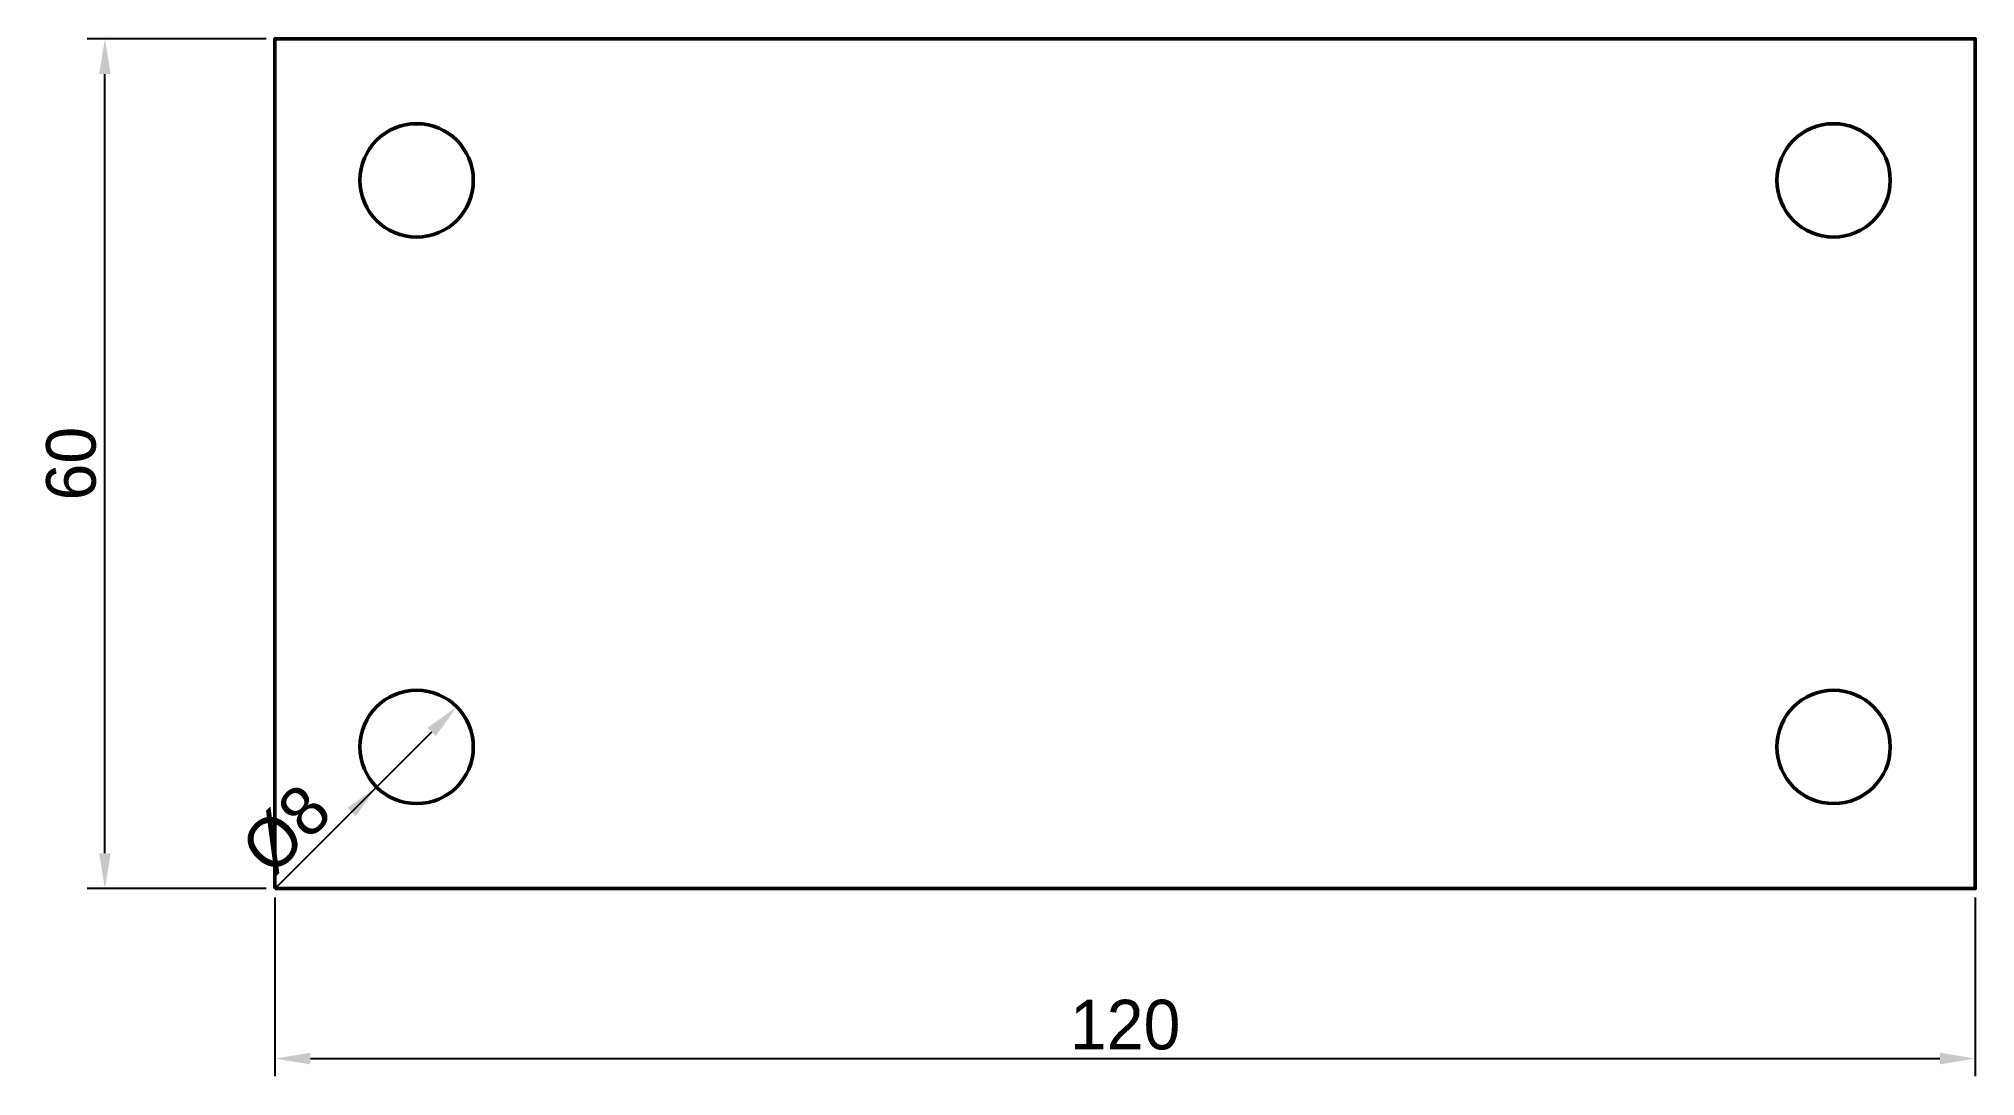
# Model space of a CAD drawing. Header units: millimetres. Extents: x -17 to 120, y -13 to 60.
import ezdxf

# ---------------------------------------------------------------- set-up
doc = ezdxf.new("R2010")
doc.units = ezdxf.units.MM
for name, color, linetype, lineweight in [('DIM', 3, 'Continuous', 18), ('HOLES', 7, 'Continuous', 50), ('OUTLINE', 7, 'Continuous', 50)]:
    doc.layers.add(name, color=color, linetype=linetype, lineweight=lineweight)
doc.dimstyles.new('AGENTCAD', dxfattribs={"dimtxt": 3.5, "dimasz": 2.5, "dimexe": 1.25, "dimexo": 0.625, "dimtad": 1, "dimdsep": 46, "dimtxsty": 'Standard', "dimcen": 2.5, "dimazin": 3, "dimtfac": 1, "dimtmove": 0, "dimatfit": 3})

msp = doc.modelspace()

# ---------------------------------------------------------------- linework, layer by layer
at = {"layer": 'HOLES'}
for centre in [(10, 50), (110, 50), (10, 10), (110, 10)]:
    msp.add_circle(centre, 4, dxfattribs=at)
at = {"layer": 'OUTLINE'}
msp.add_lwpolyline([(0, 0), (120, 0), (120, 60), (0, 60)], close=True, dxfattribs=at)

# ---------------------------------------------------------------- dimensions: what is measured, and where the dimension line sits
at = {"layer": 'DIM'}
msp.add_linear_dim(base=(-12, 0), p1=(0, 0), p2=(0, 60), angle=90, dimstyle='AGENTCAD', dxfattribs=at).render()
msp.add_diameter_dim_2p(p1=(12.828, 12.828), p2=(7.172, 7.172), dimstyle='AGENTCAD', dxfattribs=at).render()
msp.add_linear_dim(base=(0, -12), p1=(0, 0), p2=(120, 0), dimstyle='AGENTCAD', dxfattribs=at).render()

doc.saveas('drawing.dxf')
